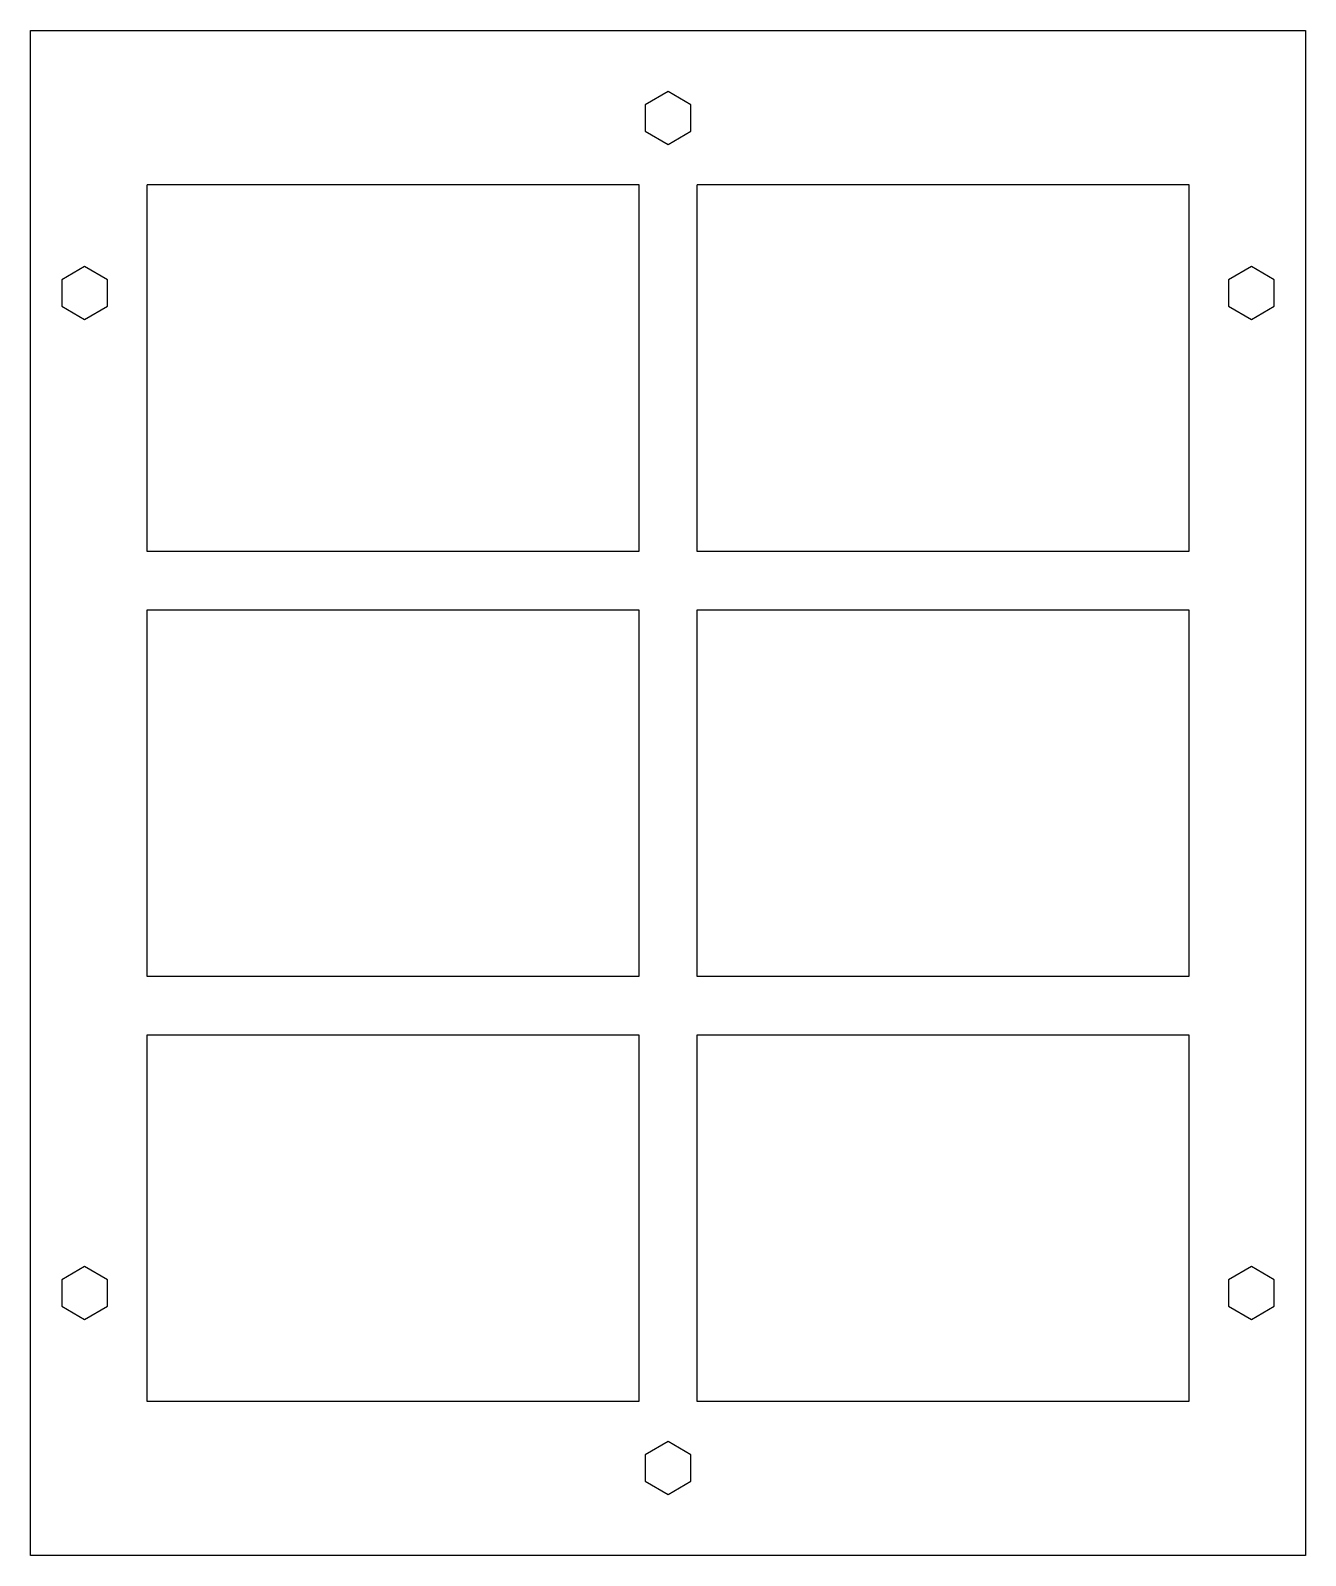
# Model space of a CAD drawing. Extents: x 72 to 225, y 14 to 196.
import ezdxf

# ---------------------------------------------------------------- set-up
doc = ezdxf.new("R2010")
doc.units = 0
doc.layers.add('View003', color=7, linetype='CONTINUOUS')

msp = doc.modelspace()

# ---------------------------------------------------------------- linework, layer by layer
at = {"layer": 'View003'}
for p, q in [((72, 196.5), (225, 196.5)), ((72, 13.5), (72, 196.5)), ((225, 196.5), (225, 13.5)), ((148.5, 189.175), (145.75, 187.588)), ((151.25, 187.588), (148.5, 189.175)), ((145.75, 187.588), (145.75, 184.412)), ((151.25, 184.412), (151.25, 187.588)), ((145.75, 184.412), (148.5, 182.825)), ((148.5, 182.825), (151.25, 184.412)), ((86, 178), (145, 178)), ((86, 134), (86, 178)), ((145, 178), (145, 134)), ((152, 178), (211, 178)), ((152, 134), (152, 178)), ((211, 178), (211, 134)), ((78.5, 168.175), (75.75, 166.588)), ((75.75, 166.588), (75.75, 163.412)), ((81.25, 166.588), (78.5, 168.175)), ((81.25, 163.412), (81.25, 166.588)), ((218.5, 168.175), (215.75, 166.588)), ((215.75, 166.588), (215.75, 163.412)), ((221.25, 166.588), (218.5, 168.175)), ((221.25, 163.412), (221.25, 166.588)), ((75.75, 163.412), (78.5, 161.825)), ((78.5, 161.825), (81.25, 163.412)), ((215.75, 163.412), (218.5, 161.825)), ((218.5, 161.825), (221.25, 163.412)), ((145, 134), (86, 134)), ((211, 134), (152, 134)), ((86, 127), (145, 127)), ((86, 83), (86, 127)), ((145, 127), (145, 83)), ((152, 127), (211, 127)), ((152, 83), (152, 127)), ((211, 127), (211, 83)), ((145, 83), (86, 83)), ((211, 83), (152, 83)), ((86, 76), (145, 76)), ((86, 32), (86, 76)), ((145, 76), (145, 32)), ((152, 76), (211, 76)), ((152, 32), (152, 76)), ((211, 76), (211, 32)), ((78.5, 48.1754), (75.75, 46.5877)), ((81.25, 46.5877), (78.5, 48.1754)), ((218.5, 48.1754), (215.75, 46.5877)), ((221.25, 46.5877), (218.5, 48.1754)), ((75.75, 46.5877), (75.75, 43.4123)), ((81.25, 43.4123), (81.25, 46.5877)), ((215.75, 46.5877), (215.75, 43.4123)), ((221.25, 43.4123), (221.25, 46.5877)), ((75.75, 43.4123), (78.5, 41.8246)), ((78.5, 41.8246), (81.25, 43.4123)), ((215.75, 43.4123), (218.5, 41.8246)), ((218.5, 41.8246), (221.25, 43.4123)), ((145, 32), (86, 32)), ((211, 32), (152, 32)), ((148.5, 27.1754), (145.75, 25.5877)), ((151.25, 25.5877), (148.5, 27.1754)), ((145.75, 25.5877), (145.75, 22.4123)), ((151.25, 22.4123), (151.25, 25.5877)), ((145.75, 22.4123), (148.5, 20.8246)), ((148.5, 20.8246), (151.25, 22.4123)), ((225, 13.5), (72, 13.5))]:
    msp.add_line(p, q, dxfattribs=at)

doc.saveas('drawing.dxf')
